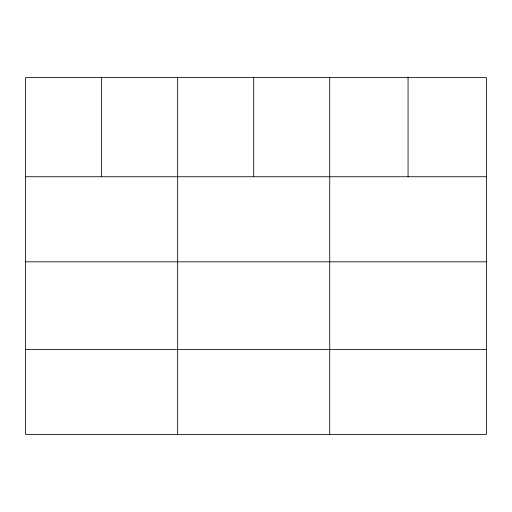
<?xml version="1.0" encoding="UTF-8"?>
<svg xmlns="http://www.w3.org/2000/svg" width="512" height="512" viewBox="0 0 512 512"><rect width="100%" height="100%" fill="white"/><g stroke="black" fill="none" stroke-linecap="round" stroke-linejoin="round"><path stroke-width="0.77" d="M486.4 261.818L486.4 77.466L25.6 77.466L25.6 434.534L486.4 434.534L486.4 261.818L25.6 261.818M25.6 176.749L486.4 176.749M25.6 349.466L486.4 349.466M408.064 77.466L408.064 176.749M329.728 77.466L329.728 434.534M253.696 77.466L253.696 176.749M177.664 77.466L177.664 434.534M101.632 77.466L101.632 176.749"/></g></svg>
